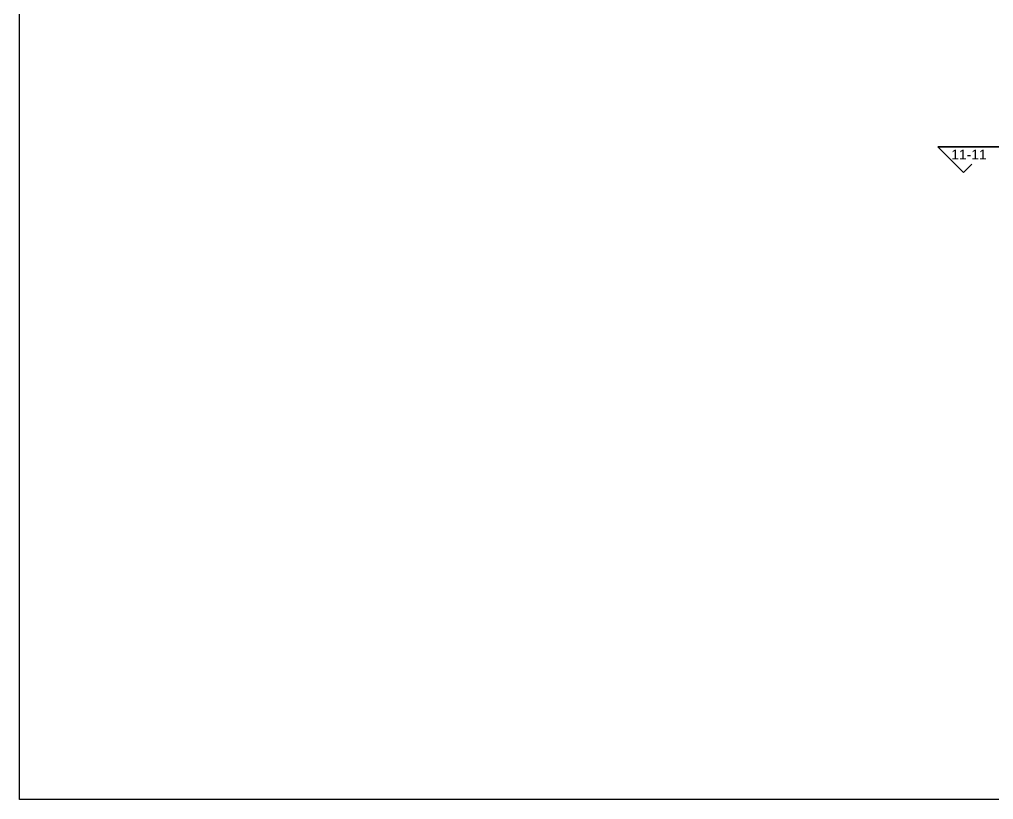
# Model space of a CAD drawing. Header units: centimetres. Extents: x -26724 to 60145, y -23645 to 6771.
# Drawn here: x -21183 to -20024, y -3525 to -2598 of the extents above; entities that cross this region are included whole.
import ezdxf

# ---------------------------------------------------------------- set-up
doc = ezdxf.new("R2010")
doc.units = ezdxf.units.CM
doc.linetypes.add('ACAD_ISO04W100', pattern=[30, 24, -3, 0, -3])
doc.layers.add('IZGLED 2', color=253, linetype='Continuous', lineweight=9, true_color=0x828282)
doc.styles.add('0.15', font='arial.ttf', dxfattribs={"height": 0.15})

msp = doc.modelspace()

# ---------------------------------------------------------------- linework, layer by layer
msp.add_lwpolyline([(-16727.6, -3525.1), (-21182.6, -3525.1), (-21182.6, -375.1), (-16727.6, -375.1), (-16727.6, -3525.1)])
at = {"layer": 'IZGLED 2', "color": 32, "linetype": 'ACAD_ISO04W100', "lineweight": 35, "ltscale": 5}
msp.add_line((-20090.1, -2749.2), (-18913.5, -2749.2), dxfattribs=at)
at = {"layer": 'IZGLED 2', "color": 32, "lineweight": 35}
for p in [(-20090.1, -2749.2), (-20049.9, -2769.8)]:
    msp.add_line(p, (-20059.7, -2779.6), dxfattribs=at)

# ---------------------------------------------------------------- texts
at = {"layer": 'IZGLED 2', "color": 32, "style": '0.15'}
msp.add_text('11-11', height=11.79, dxfattribs=at).set_placement((-20074.2, -2764.2))

doc.saveas('drawing.dxf')
